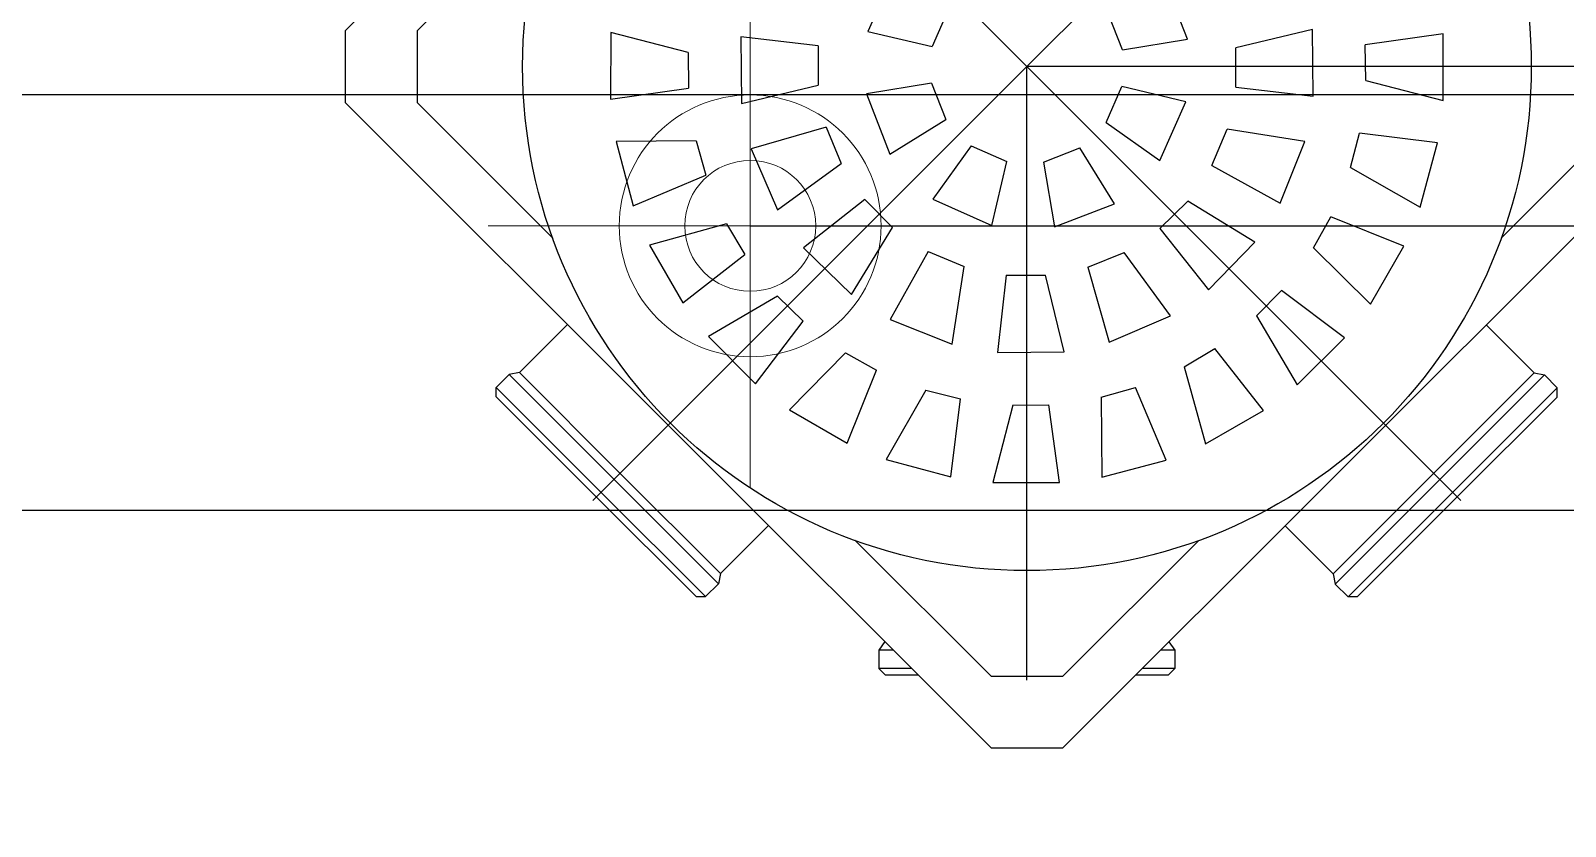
# Model space of a CAD drawing. Header units: millimetres. Extents: x -1292 to 2253, y 326 to 453.
# Drawn here: x 2098.6854 to 2098.9197, y 353.7696 to 353.8912 of the extents above; entities that cross this region are included whole.
import ezdxf

# ---------------------------------------------------------------- set-up
doc = ezdxf.new("R2010")
doc.units = ezdxf.units.MM
doc.header["$LTSCALE"] = 0.5
doc.linetypes.add('HIDDEN', pattern=[9.525, 6.35, -3.175])
doc.linetypes.add('HIDDENX2', pattern=[0.75, 0.5, -0.25])
for name, color, linetype in [('-HIDRO', 8, 'Continuous'), ('Eixo', 4, 'HIDDENX2'), ('Esgoto', 5, 'ByLayer')]:
    doc.layers.add(name, color=color, linetype=linetype)
doc.layers.add('COTAS', color=53, linetype='Continuous', lineweight=9)
doc.styles.add('CARIMBO_DADOS', font='arial.ttf', dxfattribs={"height": 0.1})
doc.dimstyles.get("Standard").update_dxf_attribs({"dimtxt": 0.18, "dimasz": 0.18, "dimexe": 0.18, "dimexo": 0.0625, "dimgap": 0.09, "dimtad": 0, "dimtih": 1, "dimtoh": 1, "dimdec": 4, "dimzin": 0, "dimdsep": 46, "dimtxsty": 'Standard', "dimcen": 0.09, "dimadec": 0, "dimazin": 0, "dimtfac": 1, "dimtdec": 4, "dimtofl": 0, "dimtmove": 0, "dimatfit": 3, "dimfxl": 1, "dimtolj": 1, "dimtzin": 0, "dimarcsym": 0})

# ---------------------------------------------------------------- blocks, each defined once
blk = doc.blocks.new('CIRCULOS')
at = {"layer": 'COTAS'}
for p, q in [((0, 4), (0, -4)), ((-4, 0), (4, 0))]:
    blk.add_line(p, q, dxfattribs=at)
for radius in [2, 1]:
    blk.add_circle((0, 0), radius, dxfattribs=at)

msp = doc.modelspace()

# ---------------------------------------------------------------- hatches: boundary and pattern name
at = {"layer": '-HIDRO', "linetype": 'HIDDEN', "ltscale": 0.05}
h = msp.add_hatch(dxfattribs=at)
h.set_pattern_fill('ANSI32', color=256, scale=0.02, angle=135, style=0)
h.set_pattern_definition([(180, (-2029.64851, 180.27226), (-1e-17, -0.1905), []), (180, (-2029.71201, 180.33576), (-1e-17, -0.1905), [])])
h.paths.add_polyline_path([(2098.99874, 354.0212), (2097.64874, 354.0212), (2097.64874, 352.5212), (2098.99874, 352.5212)])

# ---------------------------------------------------------------- linework, layer by layer
at = {"layer": 'Eixo'}
for p in [(2098.74099, 353.98222), (2098.90381, 353.95197), (2098.77123, 353.81939), (2098.83752, 353.79193), (2098.90381, 353.81939), (2098.93127, 353.88568)]:
    msp.add_line(p, (2098.83752, 353.88568), dxfattribs=at)
at = {"layer": 'Esgoto', "color": 2}
for p, q in [((2098.7334, 353.89116), (2098.83204, 353.9898)), ((2098.76518, 353.91198), (2098.74436, 353.89116)), ((2098.81723, 353.90005), (2098.81324, 353.89105)), ((2098.86203, 353.88987), (2098.85848, 353.89905)), ((2098.82542, 353.89421), (2098.82303, 353.88874)), ((2098.85211, 353.88821), (2098.84993, 353.89377)), ((2098.7334, 353.89116), (2098.7334, 353.8802)), ((2098.74436, 353.89116), (2098.74436, 353.8802)), ((2098.77395, 353.89088), (2098.77393, 353.8807)), ((2098.78577, 353.88782), (2098.77395, 353.89088)), ((2098.81324, 353.89105), (2098.82303, 353.88874)), ((2098.88111, 353.89135), (2098.86942, 353.88853)), ((2098.88124, 353.88116), (2098.88111, 353.89135)), ((2098.80564, 353.88884), (2098.7938, 353.8902)), ((2098.7938, 353.8902), (2098.79393, 353.88001)), ((2098.80564, 353.88884), (2098.80562, 353.88283)), ((2098.85211, 353.88821), (2098.86203, 353.88987)), ((2098.8694, 353.88252), (2098.86942, 353.88853)), ((2098.9011, 353.89067), (2098.8892, 353.889)), ((2098.88927, 353.88355), (2098.8892, 353.889)), ((2098.90109, 353.88048), (2098.9011, 353.89067)), ((2098.78577, 353.88782), (2098.78583, 353.88236)), ((2098.77393, 353.8807), (2098.78583, 353.88236)), ((2098.79393, 353.88001), (2098.80562, 353.88283)), ((2098.82293, 353.88316), (2098.81301, 353.88149)), ((2098.81301, 353.88149), (2098.81656, 353.87231)), ((2098.82293, 353.88316), (2098.82511, 353.8776)), ((2098.84962, 353.87715), (2098.85201, 353.88262)), ((2098.8618, 353.88031), (2098.85201, 353.88262)), ((2098.8694, 353.88252), (2098.88124, 353.88116)), ((2098.88927, 353.88355), (2098.90109, 353.88048)), ((2098.83204, 353.78156), (2098.7334, 353.8802)), ((2098.74436, 353.8802), (2098.76518, 353.85938)), ((2098.94164, 353.8802), (2098.843, 353.78156)), ((2098.85781, 353.87132), (2098.8618, 353.88031)), ((2098.90995, 353.85947), (2098.93068, 353.8802)), ((2098.81656, 353.87231), (2098.82511, 353.8776)), ((2098.84962, 353.87715), (2098.85781, 353.87132)), ((2098.80686, 353.8764), (2098.7954, 353.87312)), ((2098.80686, 353.8764), (2098.80913, 353.87084)), ((2098.86576, 353.87057), (2098.86809, 353.8761)), ((2098.87996, 353.87424), (2098.86809, 353.8761)), ((2098.88695, 353.87023), (2098.8883, 353.87551)), ((2098.90023, 353.87404), (2098.8883, 353.87551)), ((2098.78698, 353.87435), (2098.77477, 353.87425)), ((2098.77477, 353.87425), (2098.77739, 353.86441)), ((2098.78698, 353.87435), (2098.78845, 353.8691)), ((2098.7954, 353.87312), (2098.79942, 353.86377)), ((2098.82899, 353.87358), (2098.82315, 353.86539)), ((2098.82899, 353.87358), (2098.83446, 353.87119)), ((2098.84004, 353.87109), (2098.8456, 353.87327)), ((2098.85089, 353.86472), (2098.8456, 353.87327)), ((2098.87618, 353.86478), (2098.87996, 353.87424)), ((2098.89758, 353.86421), (2098.90023, 353.87404)), ((2098.79942, 353.86377), (2098.80913, 353.87084)), ((2098.83215, 353.8614), (2098.83446, 353.87119)), ((2098.84004, 353.87109), (2098.84171, 353.86117)), ((2098.86576, 353.87057), (2098.87618, 353.86478)), ((2098.88695, 353.87023), (2098.89758, 353.86421)), ((2098.77739, 353.86441), (2098.78845, 353.8691)), ((2098.81275, 353.86537), (2098.80341, 353.85796)), ((2098.81275, 353.86537), (2098.81697, 353.86111)), ((2098.82315, 353.86539), (2098.83215, 353.8614)), ((2098.85783, 353.86091), (2098.86209, 353.86513)), ((2098.87235, 353.85887), (2098.86209, 353.86513)), ((2098.84171, 353.86117), (2098.85089, 353.86472)), ((2098.88127, 353.85796), (2098.88394, 353.86271)), ((2098.89508, 353.85821), (2098.88394, 353.86271)), ((2098.79164, 353.86166), (2098.77987, 353.8584)), ((2098.79164, 353.86166), (2098.79442, 353.85697)), ((2098.81071, 353.85085), (2098.81697, 353.86111)), ((2098.85783, 353.86091), (2098.86524, 353.85157)), ((2098.77987, 353.8584), (2098.78495, 353.84957)), ((2098.86524, 353.85157), (2098.87235, 353.85887)), ((2098.88997, 353.84939), (2098.89508, 353.85821)), ((2098.78495, 353.84957), (2098.79442, 353.85697)), ((2098.80341, 353.85796), (2098.81071, 353.85085)), ((2098.82241, 353.85744), (2098.81662, 353.84702)), ((2098.82241, 353.85744), (2098.82794, 353.85512)), ((2098.8468, 353.85502), (2098.85236, 353.85729)), ((2098.85943, 353.84758), (2098.85236, 353.85729)), ((2098.88127, 353.85796), (2098.88997, 353.84939)), ((2098.82608, 353.84325), (2098.82794, 353.85512)), ((2098.83436, 353.85381), (2098.833, 353.84196)), ((2098.83436, 353.85381), (2098.84037, 353.85378)), ((2098.84319, 353.8421), (2098.84037, 353.85378)), ((2098.8468, 353.85502), (2098.85008, 353.84356)), ((2098.8726, 353.84758), (2098.87641, 353.85148)), ((2098.88601, 353.84425), (2098.87641, 353.85148)), ((2098.79942, 353.8506), (2098.78889, 353.84441)), ((2098.79942, 353.8506), (2098.80332, 353.84679)), ((2098.79608, 353.83719), (2098.80332, 353.84679)), ((2098.81662, 353.84702), (2098.82608, 353.84325)), ((2098.85008, 353.84356), (2098.85943, 353.84758)), ((2098.8726, 353.84758), (2098.87879, 353.83706)), ((2098.76735, 353.84625), (2098.76001, 353.83891)), ((2098.78889, 353.84441), (2098.79608, 353.83719)), ((2098.87879, 353.83706), (2098.88601, 353.84425)), ((2098.90764, 353.8462), (2098.91498, 353.83886)), ((2098.8098, 353.84193), (2098.80123, 353.83323)), ((2098.8098, 353.84193), (2098.81455, 353.83926)), ((2098.833, 353.84196), (2098.84319, 353.8421)), ((2098.86154, 353.8398), (2098.86624, 353.84258)), ((2098.87363, 353.83311), (2098.86624, 353.84258)), ((2098.81005, 353.82812), (2098.81455, 353.83926)), ((2098.86154, 353.8398), (2098.8648, 353.82803)), ((2098.75845, 353.83862), (2098.75647, 353.83664)), ((2098.76001, 353.83891), (2098.75845, 353.83862)), ((2098.77443, 353.82264), (2098.75845, 353.83862)), ((2098.77536, 353.82357), (2098.76001, 353.83891)), ((2098.91498, 353.83886), (2098.89964, 353.82352)), ((2098.91655, 353.83857), (2098.90056, 353.82259)), ((2098.91498, 353.83886), (2098.91655, 353.83857)), ((2098.91655, 353.83857), (2098.91852, 353.83659)), ((2098.75647, 353.83523), (2098.75647, 353.83664)), ((2098.77245, 353.82066), (2098.75647, 353.83664)), ((2098.77174, 353.81995), (2098.75647, 353.83523)), ((2098.82206, 353.83625), (2098.81604, 353.82563)), ((2098.82206, 353.83625), (2098.82735, 353.8349)), ((2098.82588, 353.82297), (2098.82735, 353.8349)), ((2098.84885, 353.83514), (2098.8541, 353.83662)), ((2098.84885, 353.83514), (2098.84895, 353.82293)), ((2098.85879, 353.82555), (2098.8541, 353.83662)), ((2098.91852, 353.83659), (2098.90254, 353.82061)), ((2098.91852, 353.83518), (2098.90325, 353.81991)), ((2098.91852, 353.83518), (2098.91852, 353.83659)), ((2098.80123, 353.83323), (2098.81005, 353.82812)), ((2098.83538, 353.83393), (2098.83232, 353.82211)), ((2098.83538, 353.83393), (2098.84084, 353.834)), ((2098.84251, 353.8221), (2098.84084, 353.834)), ((2098.8648, 353.82803), (2098.87363, 353.83311)), ((2098.81604, 353.82563), (2098.82588, 353.82297)), ((2098.84895, 353.82293), (2098.85879, 353.82555)), ((2098.7907, 353.80822), (2098.77536, 353.82357)), ((2098.89964, 353.82352), (2098.88429, 353.80817)), ((2098.78843, 353.80468), (2098.77245, 353.82066)), ((2098.79041, 353.80666), (2098.77443, 353.82264)), ((2098.83232, 353.82211), (2098.84251, 353.8221)), ((2098.90056, 353.82259), (2098.88458, 353.80661)), ((2098.90254, 353.82061), (2098.88656, 353.80463)), ((2098.78702, 353.80468), (2098.77174, 353.81995)), ((2098.90325, 353.81991), (2098.88797, 353.80463)), ((2098.79804, 353.81556), (2098.7907, 353.80822)), ((2098.87695, 353.81551), (2098.88429, 353.80817)), ((2098.81125, 353.81331), (2098.83204, 353.79252)), ((2098.843, 353.79252), (2098.86376, 353.81328)), ((2098.79041, 353.80666), (2098.78843, 353.80468)), ((2098.7907, 353.80822), (2098.79041, 353.80666)), ((2098.88429, 353.80817), (2098.88458, 353.80661)), ((2098.88458, 353.80661), (2098.88656, 353.80463)), ((2098.78702, 353.80468), (2098.78843, 353.80468)), ((2098.88797, 353.80463), (2098.88656, 353.80463)), ((2098.81579, 353.7978), (2098.81489, 353.79649)), ((2098.81579, 353.79781), (2098.81579, 353.7978)), ((2098.8158, 353.7978), (2098.81579, 353.7978)), ((2098.85921, 353.79777), (2098.86009, 353.79649)), ((2098.81489, 353.79649), (2098.81489, 353.7937)), ((2098.81711, 353.79649), (2098.81489, 353.79649)), ((2098.86009, 353.79649), (2098.85793, 353.79649)), ((2098.86009, 353.79649), (2098.86009, 353.7937)), ((2098.81589, 353.7927), (2098.81489, 353.7937)), ((2098.8199, 353.7937), (2098.81489, 353.7937)), ((2098.8209, 353.7927), (2098.81589, 353.7927)), ((2098.83204, 353.79252), (2098.843, 353.79252)), ((2098.85909, 353.7927), (2098.85414, 353.7927)), ((2098.86009, 353.7937), (2098.85514, 353.7937)), ((2098.85909, 353.7927), (2098.86009, 353.7937)), ((2098.83204, 353.78156), (2098.843, 353.78156))]:
    msp.add_line(p, q, dxfattribs=at)
msp.add_circle((2098.83752, 353.88568), 0.07703, dxfattribs=at)

# ---------------------------------------------------------------- leaders
at = {"layer": '-HIDRO', "ltscale": 0.05, "annotation_type": 0, "has_hookline": 1, "hookline_direction": 0, "text_width": 0.86201}
msp.add_leader([(2098.79525, 353.86134), (2099.59454, 353.86134)], dimstyle='Standard', override={"dimtxt": 0.1, "dimasz": 0.01, "dimexe": 0, "dimexo": 0, "dimgap": 0.07, "dimtad": 0, "dimtih": 0, "dimtoh": 0, "dimdec": 2, "dimzin": 5, "dimtxsty": 'CARIMBO_DADOS', "dimcen": 0, "dimse1": 1, "dimse2": 1, "dimclrd": 8, "dimclre": 8, "dimclrt": 230, "dimtfac": 100, "dimtdec": 2, "dimtix": 1, "dimtofl": 1, "dimtmove": 2, "dimldrblk": 'CIRCULOS', "dimtzin": 5}, dxfattribs=at)

doc.saveas('drawing.dxf')
